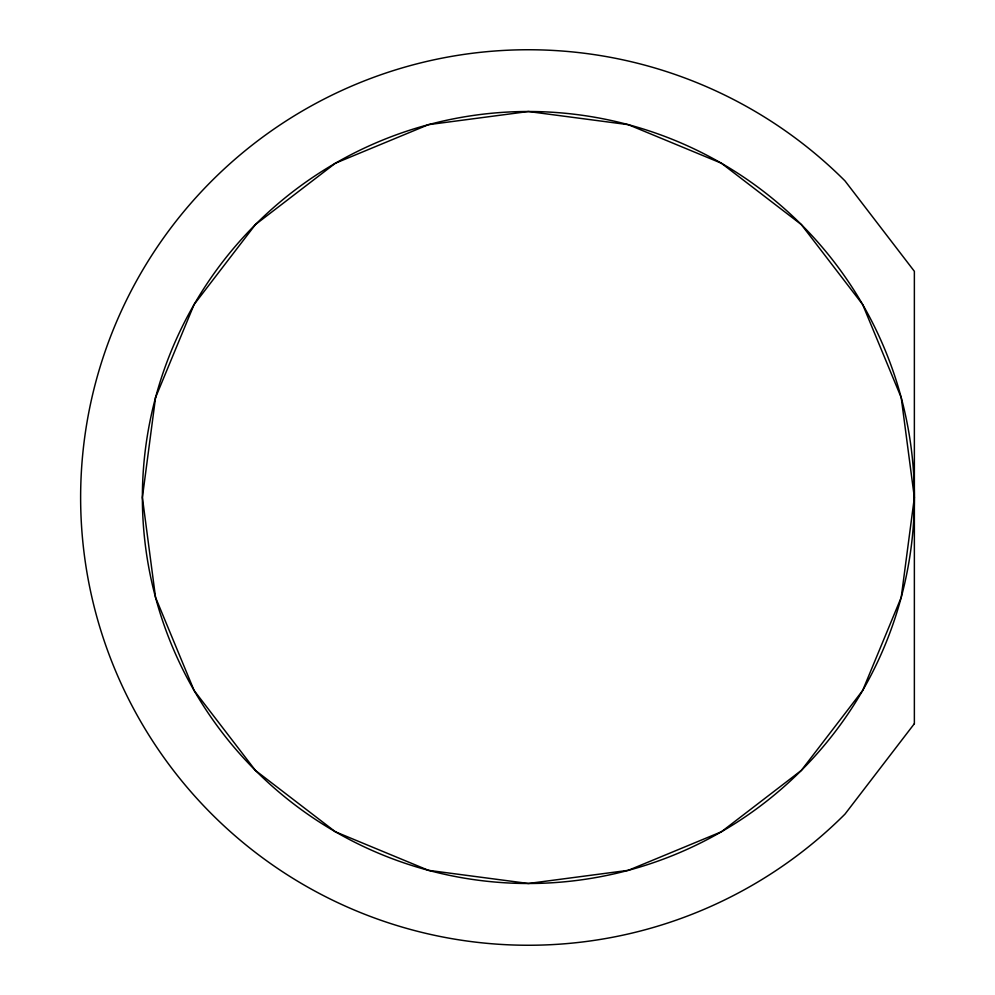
<?xml version="1.0" encoding="UTF-8"?>
<svg xmlns="http://www.w3.org/2000/svg" width="995" height="995" viewBox="0 0 995 995"><rect width="100%" height="100%" fill="white"/><g stroke="black" fill="none" stroke-linecap="round" stroke-linejoin="round"><path stroke-width="1.49" d="M155.543 397.602L142.385 497.5L155.543 597.398L194.1 690.493L255.441 770.441L335.39 831.783L428.472 870.339L528.382 883.485L628.28 870.339L721.375 831.783L801.311 770.441L862.653 690.493L901.221 597.398L914.368 497.5L901.221 397.602L862.653 304.507L801.311 224.559L721.375 163.217L628.28 124.661L528.382 111.515L428.472 124.661L335.39 163.217L255.441 224.559L194.1 304.507L155.543 397.602M914.368 723.688L844.991 814.109A447.75 447.75 0 0 1 211.773 814.109A447.75 447.75 0 0 1 211.773 180.891A447.75 447.75 0 0 1 844.991 180.891L914.368 271.312L914.368 723.688M335.39 831.783A385.985 385.985 0 0 0 914.368 497.5A385.985 385.985 0 0 0 335.39 163.217A385.985 385.985 0 0 0 335.39 831.783"/></g></svg>
